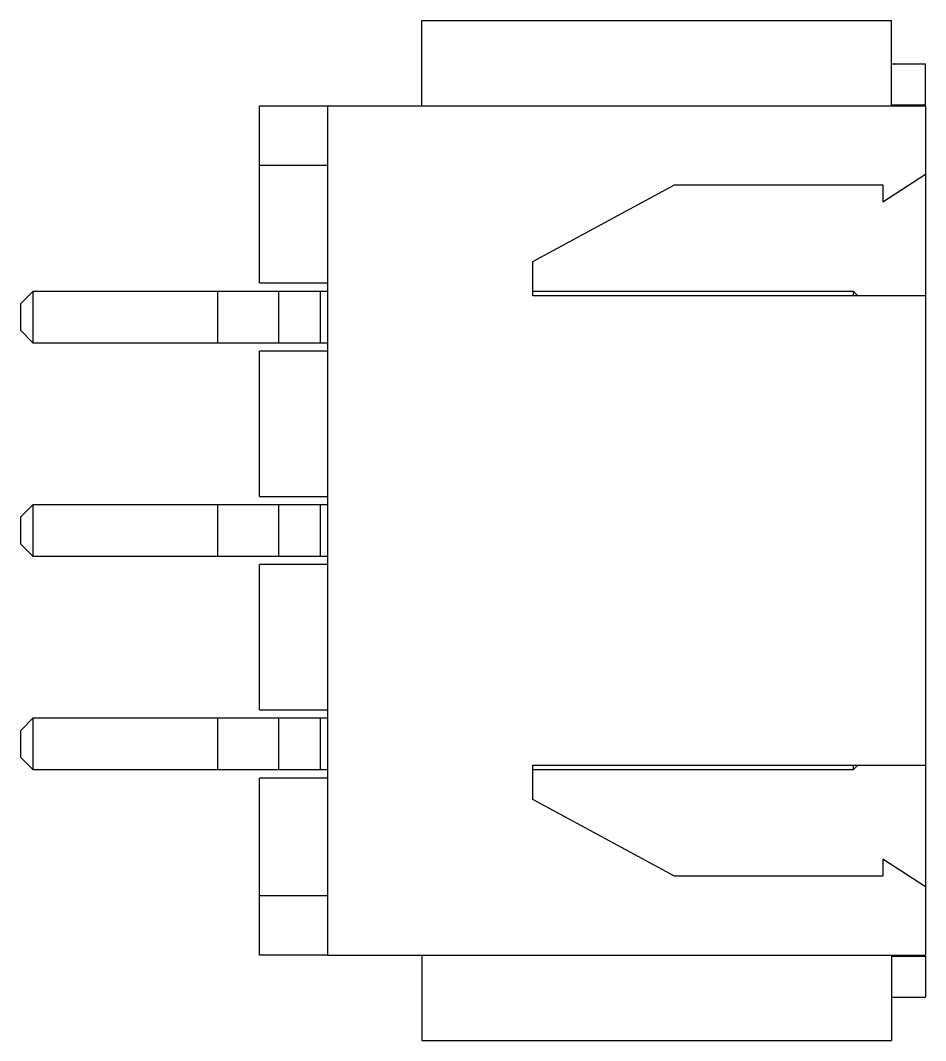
# Model space of a CAD drawing. Extents: x -7.1 to 3.5, y -6 to 6.
import ezdxf

# ---------------------------------------------------------------- set-up
doc = ezdxf.new("R2010")
doc.units = 0
doc.layers.get('0').update_dxf_attribs({"linetype": 'continuous'})

# ---------------------------------------------------------------- blocks, each defined once
blk = doc.blocks.new('SHAPE2DVIEW')
at = {"color": 0}
for p, q in [((-2.4, 4.975), (-2.4, 5.975)), ((-2.4, 5.975), (3.1, 5.975)), ((3.1, 4.975), (3.1, 5.975)), ((3.1, 5.465), (3.5, 5.465)), ((3.5, 4.985), (3.5, 5.465)), ((-4.3, 4.975), (-3.5, 4.975)), ((-4.3, 4.275), (-4.3, 4.975)), ((-3.5, 4.975), (3.5, 4.975)), ((-3.5, -4.975), (-3.5, 4.975)), ((3.1, 4.985), (3.5, 4.985)), ((3.5, 4.975), (3.5, 4.175)), ((-4.3, 2.9), (-4.3, 4.275)), ((-3.5, 4.275), (-4.3, 4.275)), ((3, 3.85), (3.5, 4.175)), ((3.5, 4.175), (3.5, 2.75)), ((-1.1, 3.15), (0.56, 4.05)), ((0.56, 4.05), (3, 4.05)), ((3, 4.05), (3, 3.85)), ((-1.1, 2.75), (-1.1, 3.15)), ((-4.3, 2.9), (-3.5, 2.9)), ((-6.95, 2.805), (-7.1, 2.655)), ((-6.95, 2.195), (-6.95, 2.805)), ((-6.95, 2.805), (-4.791, 2.805)), ((-4.791, 2.805), (-4.077, 2.805)), ((-4.791, 2.805), (-4.791, 2.195)), ((-4.077, 2.805), (-4.077, 2.195)), ((-3.588, 2.805), (-3.5, 2.805)), ((-3.588, 2.805), (-3.588, 2.195)), ((-1.1, 2.805), (2.65, 2.805)), ((3.5, 2.75), (-1.1, 2.75)), ((2.65, 2.805), (2.65, 2.75)), ((2.705, 2.75), (2.65, 2.805)), ((3.5, 2.75), (3.5, -2.75)), ((-7.1, 2.655), (-7.1, 2.345)), ((-7.1, 2.345), (-6.95, 2.195)), ((-4.791, 2.195), (-6.95, 2.195)), ((-4.077, 2.195), (-4.791, 2.195)), ((-3.5, 2.195), (-3.588, 2.195)), ((-3.5, 2.1), (-4.3, 2.1)), ((-4.3, 0.4), (-4.3, 2.1)), ((-4.3, 0.4), (-3.5, 0.4)), ((-6.95, 0.305), (-7.1, 0.155)), ((-6.95, -0.305), (-6.95, 0.305)), ((-6.95, 0.305), (-4.791, 0.305)), ((-4.791, 0.305), (-4.077, 0.305)), ((-4.791, 0.305), (-4.791, -0.305)), ((-4.077, 0.305), (-4.077, -0.305)), ((-3.588, 0.305), (-3.5, 0.305)), ((-3.588, 0.305), (-3.588, -0.305)), ((-7.1, 0.155), (-7.1, -0.155)), ((-7.1, -0.155), (-6.95, -0.305)), ((-4.791, -0.305), (-6.95, -0.305)), ((-4.077, -0.305), (-4.791, -0.305)), ((-3.5, -0.305), (-3.588, -0.305)), ((-3.5, -0.4), (-4.3, -0.4)), ((-4.3, -2.1), (-4.3, -0.4)), ((-4.3, -2.1), (-3.5, -2.1)), ((-6.95, -2.195), (-7.1, -2.345)), ((-6.95, -2.805), (-6.95, -2.195)), ((-6.95, -2.195), (-4.791, -2.195)), ((-4.791, -2.195), (-4.077, -2.195)), ((-4.791, -2.195), (-4.791, -2.805)), ((-4.077, -2.195), (-4.077, -2.805)), ((-3.588, -2.195), (-3.5, -2.195)), ((-3.588, -2.195), (-3.588, -2.805)), ((-7.1, -2.345), (-7.1, -2.655)), ((-7.1, -2.655), (-6.95, -2.805)), ((-4.791, -2.805), (-6.95, -2.805)), ((-4.077, -2.805), (-4.791, -2.805)), ((-3.5, -2.805), (-3.588, -2.805)), ((-1.1, -2.75), (3.5, -2.75)), ((-1.1, -3.15), (-1.1, -2.75)), ((2.65, -2.805), (-1.1, -2.805)), ((2.65, -2.75), (2.65, -2.805)), ((2.65, -2.805), (2.705, -2.75)), ((3.5, -2.75), (3.5, -4.175)), ((-3.5, -2.9), (-4.3, -2.9)), ((-4.3, -4.275), (-4.3, -2.9)), ((0.56, -4.05), (-1.1, -3.15)), ((3.5, -4.175), (3, -3.85)), ((3, -3.85), (3, -4.05)), ((3, -4.05), (0.56, -4.05)), ((3.5, -4.175), (3.5, -4.975)), ((-4.3, -4.975), (-4.3, -4.275)), ((-4.3, -4.275), (-3.5, -4.275)), ((-3.5, -4.975), (-4.3, -4.975)), ((-3.5, -4.975), (3.5, -4.975)), ((-2.4, -4.975), (-2.4, -5.975)), ((3.1, -4.975), (3.1, -5.975)), ((3.1, -4.985), (3.5, -4.985)), ((3.5, -4.985), (3.5, -5.465)), ((3.1, -5.465), (3.5, -5.465)), ((-2.4, -5.975), (3.1, -5.975))]:
    blk.add_line(p, q, dxfattribs=at)
for points in [[(-4.077, 2.805), (-3.588, 2.805)], [(-3.588, 2.195), (-4.077, 2.195)], [(-4.077, 0.305), (-3.588, 0.305)], [(-3.588, -0.305), (-4.077, -0.305)], [(-4.077, -2.195), (-3.588, -2.195)], [(-3.588, -2.805), (-4.077, -2.805)]]:
    blk.add_lwpolyline(points, dxfattribs=at)

msp = doc.modelspace()

# ---------------------------------------------------------------- block references
at = {"color": 0}
msp.add_blockref('SHAPE2DVIEW', (0, 0), dxfattribs=at)

doc.saveas('drawing.dxf')
